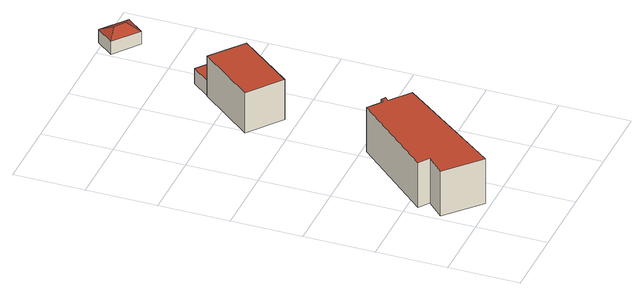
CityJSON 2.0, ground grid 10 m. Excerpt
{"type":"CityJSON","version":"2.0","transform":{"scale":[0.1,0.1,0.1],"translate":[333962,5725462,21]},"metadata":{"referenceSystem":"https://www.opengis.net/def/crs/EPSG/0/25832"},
"CityObjects":{
"building1":{"type":"Building","attributes":{"Geometrietyp2DReferenz":"3000","Gemeindeschluessel":"05170048","function":"51009_1610","roofType":"1000","measuredHeight":6.94},"geometry":[{"type":"Solid","lod":"2","boundaries":[[[[0,1,2,3]],[[4,5,1,0]],[[6,7,5,4]],[[8,9,7,6]],[[10,11,9,8]],[[12,13,11,10]],[[14,15,13,12]],[[16,17,15,14]],[[18,19,17,16]],[[3,2,19,18]],[[16,14,12,10,8,6,4,0,3,18]],[[1,5,7,9,11,13,15,17,19,2]]]],"semantics":{"surfaces":[{"type":"WallSurface"},{"type":"RoofSurface"},{"type":"GroundSurface"}],"values":[[0,0,0,0,0,0,0,0,0,0,1,2]]}}]},
"building2":{"type":"Building","attributes":{"Geometrietyp2DReferenz":"3000","Gemeindeschluessel":"05170048","function":"31001_2100","roofType":"1000","measuredHeight":6.18},"address":[{"country":"Germany","locality":"Wesel","thoroughfareNumber":"48","thoroughfareName":"Hafenstraße"}],"geometry":[{"type":"Solid","lod":"2","boundaries":[[[[20,21,22,23]],[[24,25,21,20]],[[26,27,25,24]],[[23,22,27,26]],[[24,20,23,26]],[[21,25,27,22]]]],"semantics":{"surfaces":[{"type":"WallSurface"},{"type":"RoofSurface"},{"type":"GroundSurface"}],"values":[[0,0,0,0,1,2]]}}]},
"building3":{"type":"Building","attributes":{"Geometrietyp2DReferenz":"3000","Gemeindeschluessel":"05170048","function":"51009_1610","roofType":"1000","measuredHeight":2.31},"geometry":[{"type":"Solid","lod":"2","boundaries":[[[[28,29,30,31]],[[32,33,29,28]],[[34,35,33,32]],[[31,30,35,34]],[[32,28,31,34]],[[29,33,35,30]]]],"semantics":{"surfaces":[{"type":"WallSurface"},{"type":"RoofSurface"},{"type":"GroundSurface"}],"values":[[0,0,0,0,1,2]]}}]},
"building4":{"type":"Building","attributes":{"Geometrietyp2DReferenz":"3000","Gemeindeschluessel":"05170048","function":"51009_1610","roofType":"3200","measuredHeight":2.91},"geometry":[{"type":"Solid","lod":"2","boundaries":[[[[36,37,38,39]],[[40,41,37,36]],[[42,43,41,40]],[[39,38,43,42]],[[36,44,40]],[[42,45,39]],[[39,45,44,36]],[[40,44,45,42]],[[37,41,43,38]]]],"semantics":{"surfaces":[{"type":"WallSurface"},{"type":"RoofSurface"},{"type":"GroundSurface"}],"values":[[0,0,0,0,1,1,1,1,2]]}}]}
},
"vertices":[
[137,183,73],[137,183,4],[133,178,4],[133,178,73],[143,179,73],[143,179,4],[138,174,73],[138,174,4],[166,151,73],[166,151,4],[57,8,73],[57,8,4],[9,52,73],[9,52,4],[32,75,73],[32,75,4],[17,86,73],[17,86,4],[113,194,73],[113,194,4],
[147,427,75],[147,427,13],[85,351,13],[85,351,75],[193,390,75],[193,390,13],[132,314,75],[132,314,13],
[193,390,37],[193,390,14],[213,415,14],[213,415,37],[147,427,37],[147,427,14],[167,452,37],[167,452,14],
[244,572,36],[244,572,16],[208,600,16],[208,600,36],[224,547,36],[224,547,16],[188,575,36],[188,575,16],[223,568,45],[208,579,45]
]}
